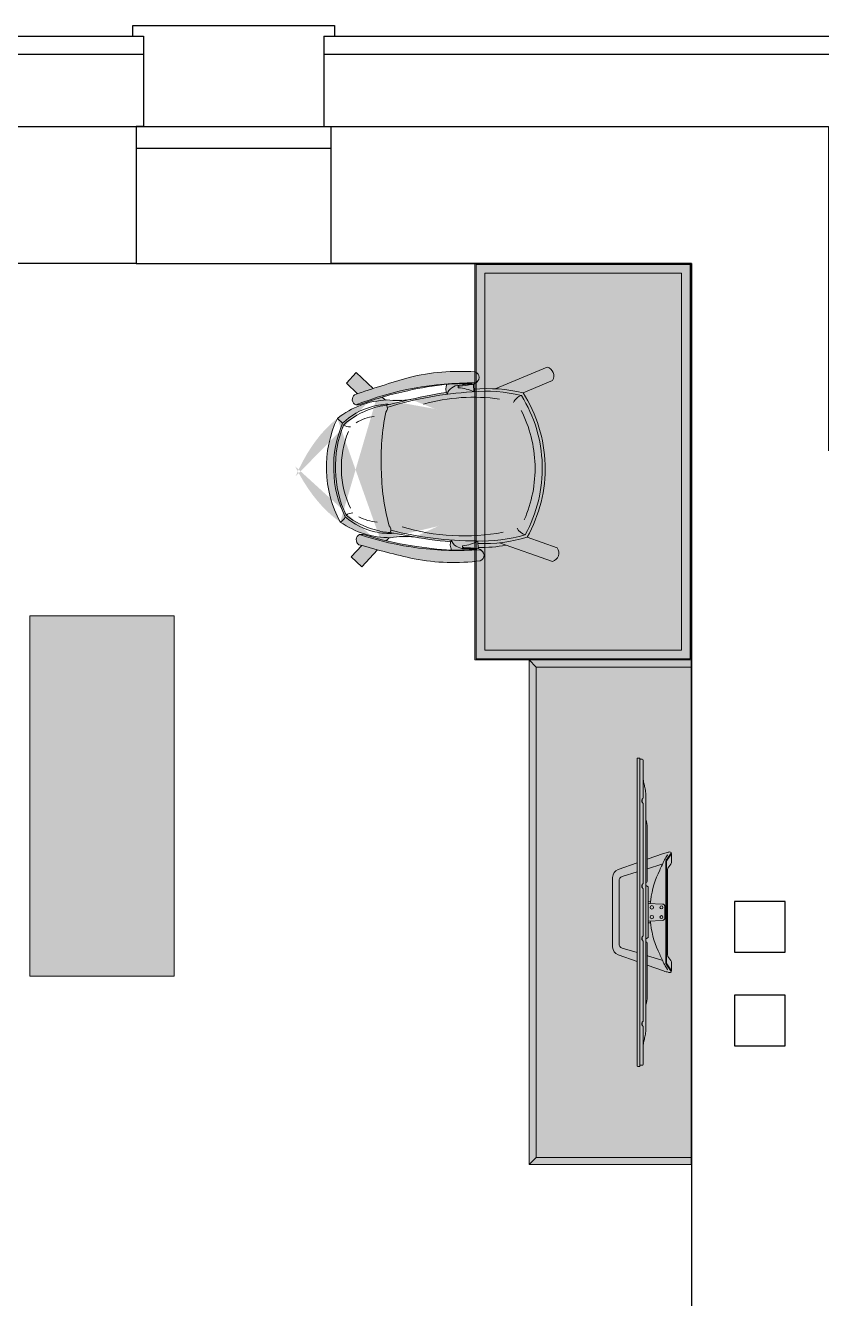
# Model space of a CAD drawing. Header units: millimetres. Extents: x 9725 to 44585, y 31077 to 49924.
# Drawn here: x 22117 to 24326, y 39971 to 43503 of the extents above; entities that cross this region are included whole.
import ezdxf

# ---------------------------------------------------------------- set-up
doc = ezdxf.new("R2010")
doc.units = ezdxf.units.MM
doc.layers.add('furniture', color=34, linetype='Continuous', lineweight=15)
doc.layers.add('Wall section', color=5, linetype='Continuous', lineweight=13)

# ---------------------------------------------------------------- blocks, each defined once
blk = doc.blocks.new('Tp_top 866mm')
at = {"color": 0}
for p, q in [((-330.427546304214, -60.88424522404966), (0, -60.88424522404966)), ((330.4275463041849, -60.88424522404966), (0, -60.88424522404966)), ((-425.1569454252603, -84.95865161411348), (0.326932759344345, -84.95865161411348)), ((-424.5526077896066, -76.81761734475003), (0, -76.81761734475003)), ((-305.7156203697086, -70.97309112274525), (-312.9896321936103, -70.97309112274525)), ((-68.94554082650575, -70.97309112274525), (-76.21955265040742, -70.97309112274525)), ((425.1569454252603, -84.95865161411348), (-0.326932759344345, -84.95865161411348)), ((424.5526077896066, -76.81761734475003), (0, -76.81761734475003)), ((68.94554082650575, -70.97309112274525), (76.21955265040742, -70.97309112274525)), ((305.7156203696795, -70.97309112274525), (312.9896321936103, -70.97309112274525))]:
    blk.add_line(p, q, dxfattribs=at)
for points in [[(0, 0), (-119.493826263235, 0, -0.1606369330932768), (-122.4639310319617, 0.9794920752101461), (-133.6810626545048, 9.241812055188348, 0.1675007029748388), (-137.7132611463894, 10.50210488249286), (-162.1617600425961, 10.50210488249286, -0.04297094256725761), (-162.9474229017214, 10.05485212650092), (-162.9474229017214, 10.05485212650092, -0.09573202792158717), (-164.0697358479374, 9.712283418011793, 0.345299349885706), (-166.1243646643998, 9.52687272689218, 0.2278473643524845), (-167.1884603593207, 6.235486955949455, 0.03175380056294571), (-165.1523221335665, -3.869222394569078, 0.01835288322844305), (-162.7867775434861, -11.54276622668112), (-146.8109332103631, -56.52253359172755)], [(-164.0697358479374, 9.712283418011793), (-144.4056133628474, -4.11377079160593, 0.1365415262890252), (-140.9007930150256, -5.359101772468421), (0, -5.359101772468421)], [(-162.1617600425961, 10.50210488249286), (-143.4028007998422, -2.687519399158191, 0.1337650925742543), (-140.8353279041476, -3.615592073329026), (0, -3.615592073329026)], [(0, 0), (119.493826263235, 0, 0.1606369330932768), (122.4639310319617, 0.9794920752101461), (133.6810626545048, 9.241812055188348, -0.1675007029748388), (137.7132611463894, 10.50210488249286), (162.1617600425961, 10.50210488249286, 0.04297094256725761), (162.9474229017214, 10.05485212650092), (162.9474229017214, 10.05485212650092, 0.09573202792158717), (164.0697358479083, 9.712283418011793, -0.345299349885706), (166.1243646643998, 9.52687272689218, -0.2278473643524845), (167.1884603593207, 6.235486955949455, -0.03175380056294571), (165.1523221335665, -3.869222394569078, -0.01835288322844305), (162.7867775434861, -11.54276622668112), (146.8109332103631, -56.52253359172755)], [(162.1617600425961, 10.50210488249286), (143.4028007998131, -2.687519399158191, -0.1337650925742543), (140.8353279041476, -3.615592073329026), (0, -3.615592073329026)], [(164.0697358479083, 9.712283418011793), (144.4056133628474, -4.11377079160593, -0.1365415262890252), (140.9007930150256, -5.359101772468421), (0, -5.359101772468421)], [(-24.25256433265167, -48.11063905118499), (-34.22043519024737, -46.86091248011508, -0.0837977098727558), (-116.5515148091072, -22.11916562577244, 0.007325165543770883), (-145.4614135100564, -8.709236108799814), (-145.4614135100564, -8.709236108799814, -0.007967638114721388), (-157.3420116316702, -0.9128831982525298, 0.3265331018530263), (-159.7182844411873, -1.085523487345199)], [(-120.6778214641381, -55.50688274611457, -0.05186892225000818), (-120.6778214641381, -55.50688274611457), (-133.015968636726, -15.75655561645544, -0.3772565867585138), (-132.5041984471318, -14.61219775264908)], [(0, -7.443875394943461), (0, -7.443875394943461), (-15.37995869290899, -7.443875394943461, 0.4039521301961739), (-22.81048858512077, -14.00850735219865), (-24.4936088885006, -53.81084807518346)], [(0, -7.443875394943461), (0, -7.443875394943461), (15.37995869290899, -7.443875394943461, -0.4039521301961739), (22.81048858512077, -14.00850735219865), (24.4936088885006, -53.81084807518346)], [(24.25256433262257, -48.11063905118499), (34.22043519021827, -46.86091248011508, 0.0837977098727558), (116.5515148091072, -22.11916562577244, -0.007325165543770883), (145.4614135100564, -8.709236108799814), (145.4614135100564, -8.709236108799814, 0.007967638114721388), (157.3420116316702, -0.9128831982525298, -0.3265331018530263), (159.7182844411582, -1.085523487345199)], [(120.6778214641381, -55.50688274611457, 0.05186892225000818), (120.6778214641381, -55.50688274611457), (133.015968636726, -15.75655561645544, 0.3772565867585138), (132.5041984471318, -14.61219775264908)], [(-330.427546304214, -60.88424522404966, 0.03216988329944089), (-345.6630075546564, -63.24154905488103, 0.002935846916175641), (-358.2361749952834, -66.10199907585775, -0.0437499249658047), (-371.9968118011602, -68.0709967841758), (-422.1181077896035, -68.0709967841758)], [(-309.3526262816449, -71.93959918041946), (-310.2939858463069, -71.93959918041946, -0.212322205859969), (-313.4441635001567, -70.53874220392754, 0.08574191947363774), (-315.9763012178009, -68.54991624720424, 0.1124024986871796), (-317.7009597670985, -68.0709967841758, 5.368000016806645)], [(-309.3526262816449, -71.93959918041946), (-308.411266717012, -71.93959918041946, 0.212322205859969), (-305.2610890631622, -70.53874220392754, -0.08574191947363774), (-302.728951345518, -68.54991624720424, -0.1124024986871796), (-301.0042927961913, -68.0709967841758, -5.368000016806645)], [(-119.4525253977918, -56.52253359172755), (-234.6564257630962, -56.52253359172755, 0.09585137303309803), (-257.1998611478484, -60.88424522404966, 2.94197908105434)], [(-82.7047329400084, -60.88424522404966), (-82.70826269095414, -59.72449740859156, 0.3443305908119247), (-85.22566995187663, -56.52253359172755), (-119.4525253977918, -56.52253359172755)], [(-72.58254673844203, -71.93959918041946), (-73.52390630310401, -71.93959918041946, -0.212322205859969), (-76.67408395695384, -70.53874220392754, 0.08574191947363774), (-79.20622167459805, -68.54991624720424, 0.1124024986871796), (-80.93088022389566, -68.0709967841758, 5.368000016806645)], [(0, -53.81084807518346), (-69.01213416823884, -53.81084807518346, 0.2006899194548039), (-70.48365120840026, -54.42627245306358), (-73.24689033674076, -59.08234291411645), (-73.24689033674076, -60.88424522404966)], [(-72.58254673844203, -71.93959918041946), (-71.64118717380916, -71.93959918041946, 0.212322205859969), (-68.49100951995933, -70.53874220392754, -0.08574191947363774), (-65.95887180231512, -68.54991624720424, -0.1124024986871796), (-64.23421325301751, -68.0709967841758, -5.368000016806645)], [(0, -53.81084807518346), (69.01213416823884, -53.81084807518346, -0.2006899194548039), (70.48365120840026, -54.42627245306358), (73.24689033674076, -59.08234291411645), (73.24689033674076, -60.88424522404966)], [(72.58254673844203, -71.93959918041946), (71.64118717380916, -71.93959918041946, -0.212322205859969), (68.49100951995933, -70.53874220392754, 0.08574191947363774), (65.95887180231512, -68.54991624720424, 0.1124024986871796), (64.23421325298841, -68.0709967841758, 5.368000016806645)], [(72.58254673844203, -71.93959918041946), (73.52390630310401, -71.93959918041946, 0.212322205859969), (76.67408395695384, -70.53874220392754, -0.08574191947363774), (79.20622167459805, -68.54991624720424, -0.1124024986871796), (80.93088022389566, -68.0709967841758, -5.368000016806645)], [(82.7047329400084, -60.88424522404966), (82.70826269095414, -59.72449740859156, -0.3443305908119247), (85.22566995187663, -56.52253359172755), (119.4525253977918, -56.52253359172755)], [(119.4525253977918, -56.52253359172755), (234.6564257630962, -56.52253359172755, -0.09585137303309803), (257.1998611478193, -60.88424522404966, -2.94197908105434)], [(309.3526262816449, -71.93959918041946), (308.411266717012, -71.93959918041946, -0.212322205859969), (305.2610890631622, -70.53874220392754, 0.08574191947363774), (302.728951345518, -68.54991624720424, 0.1124024986871796), (301.0042927961913, -68.0709967841758, 5.368000016806645)], [(309.3526262816449, -71.93959918041946), (310.2939858463069, -71.93959918041946, 0.212322205859969), (313.4441635001276, -70.53874220392754, -0.08574191947363774), (315.9763012178009, -68.54991624720424, -0.1124024986871796), (317.7009597670985, -68.0709967841758, -5.368000016806645)], [(330.4275463041849, -60.88424522404966, -0.03216988329944089), (345.6630075546564, -63.24154905488103, -0.002935846916175641), (358.2361749952834, -66.10199907585775, 0.0437499249658047), (371.9968118011311, -68.0709967841758), (422.1181077896035, -68.0709967841758)], [(-136.711036710738, -84.95865161411348), (-118.2277851977269, -136.9979889955066, 0.3109471352100805), (-96.53426937269978, -152.7015873963028), (0, -152.7015873963028)], [(0, -134.6947069057642), (-87.28437634906732, -134.6947069057642, -0.304448161672809), (-99.47196713663288, -126.5156187767716), (-111.882425922493, -84.95865161411348)], [(136.711036710738, -84.95865161411348), (118.2277851977269, -136.9979889955066, -0.3109471352100805), (96.53426937269978, -152.7015873963028), (0, -152.7015873963028)], [(0, -134.6947069057642), (87.28437634906732, -134.6947069057642, 0.304448161672809), (99.47196713660378, -126.5156187767716), (111.8824259224639, -84.95865161411348)]]:
    blk.add_lwpolyline(points, format="xyb", dxfattribs=at)
for points in [[(-424.5526077896066, -70.50549678417156), (-424.5526077896066, -76.81761734475003)], [(-371.9968118011602, -68.0709967841758), (-317.7009597670985, -68.0709967841758)], [(-301.0042927961913, -68.0709967841758), (-80.93088022389566, -68.0709967841758)], [(-120.3745102790126, -56.52253359172755), (-120.6778214641381, -55.50688274611457)], [(-64.23421325301751, -68.0709967841758), (0, -68.0709967841758)], [(-29.23649976143497, -47.48577576565003), (-29.73834631533828, -53.81084807518346)], [(64.23421325298841, -68.0709967841758), (0, -68.0709967841758)], [(29.23649976143497, -47.48577576565003), (29.73834631533828, -53.81084807518346)], [(301.0042927961913, -68.0709967841758), (80.93088022389566, -68.0709967841758)], [(120.3745102790126, -56.52253359172755), (120.6778214641381, -55.50688274611457)], [(371.9968118011311, -68.0709967841758), (317.7009597670985, -68.0709967841758)], [(424.5526077896066, -70.50549678417156), (424.5526077896066, -76.81761734475003)], [(-424.5526077896066, -76.81761734475003), (-427.5914454252634, -76.81761734475003), (-427.5914454252634, -82.52415161411045)], [(424.5526077896066, -76.81761734475003), (427.5914454252634, -76.81761734475003), (427.5914454252634, -82.52415161411045)]]:
    blk.add_lwpolyline(points, dxfattribs=at)
for centre, radius in [((-13.54318191262428, -17.21569243576232), 4.190791923700008), ((13.54318191262428, -17.21569243576232), 4.190791923700008), ((-13.54318191262428, -43.81234560801386), 4.659001644841494), ((13.54318191262428, -43.81234560801386), 4.659001644841494)]:
    blk.add_circle(centre, radius, dxfattribs=at)
for centre, start, end in [((-422.1181077896035, -70.50549678417156), 90, 180), ((422.1181077896035, -70.50549678417156), 0, 90), ((-425.1569454252603, -82.52415161411045), 180, 270), ((425.1569454252603, -82.52415161411045), 270, 0)]:
    blk.add_arc(centre, 2.4345, start, end, dxfattribs=at)
blk = doc.blocks.new('tv table-02')
at = {"ltscale": 50, "true_color": 0xc6cdcc}
h = blk.add_hatch(color=9, dxfattribs=at)
h.dxf.hatch_style = 1
h.paths.add_polyline_path([(0, -700), (450, -700), (450, 700), (0, 700)])
at = {"ltscale": 50}
for points in [[(0, -700), (450, -700), (450, 700), (0, 700), (0, -700)], [(430, 680), (450, 700)], [(430, -680), (450, -700)]]:
    blk.add_lwpolyline(points, dxfattribs=at)
blk.add_lwpolyline([(0, -680), (430, -680), (430, 680), (0, 680)], close=True, dxfattribs=at)
at = {"rotation": 90}
blk.add_blockref('Tp_top 866mm', (65.50017116809613, 0), dxfattribs=at)
blk = doc.blocks.new('chair(top)')
h = blk.add_hatch(color=254)
edge = h.paths.add_edge_path()
edge.add_line((-268.7258775819937, 217.8700059060102), (-268.8082901656599, 220.8151209216048))
edge.add_ellipse((-264.8151906370331, 240.5647524405467), major_axis=(-14.24768031961131, 14.2476803196113), ratio=0.9999999999991576, start_angle=74.44572454939811, end_angle=123.5696855099821, ccw=False)
edge.add_ellipse((-269.2934629281954, 239.6549229735938), major_axis=(11.21819662684667, 11.21819662684667), ratio=0.9999999999996725, start_angle=64.62616845629191, end_angle=169.5417827002394, ccw=False)
edge.add_ellipse((-199.7111331898341, -330.5546092239638), major_axis=(-417.1423224938641, 417.1423224938641), ratio=0.9999999999999156, start_angle=304.4125378387086, end_angle=322.29530560955857, ccw=False)
edge.add_ellipse((-754.7219521359948, -2650.423126653714), major_axis=(-2103.410748130997, 2103.410748130997), ratio=0.9999999999999782, start_angle=300.10151816898457, end_angle=302.1137096617236, ccw=False)
edge.add_line((10.08759975196153, 224.2490111837433), (54.37378485003137, 271.0850518966581))
edge.add_line((54.37378485003137, 271.0850518966581), (83.43815236988303, 243.6030115671456))
edge.add_line((83.43815236988303, 243.6030115671456), (53.80265087159933, 212.2611935341083))
edge.add_ellipse((-754.7219521353836, -2650.423126653885), major_axis=(-2103.410748562303, 2103.410748562302), ratio=0.9999999998586856, start_angle=299.0562210493645, end_angle=299.2284193854286, ccw=False)
edge.add_ellipse((52.85564905080537, 196.0846871638896), major_axis=(-11.82700587491875, 11.82700587491875), ratio=0.9999999999995888, start_angle=163.7727397053436, end_angle=280.19489465516006, ccw=False)
edge.add_ellipse((56.92524343710102, 218.0836809898028), major_axis=(26.07484310239823, 26.07484310239823), ratio=0.9999999999998664, start_angle=207.1728532711554, end_angle=231.1979395816537, ccw=False)
edge.add_ellipse((-218.2791082765034, -674.8299108590254), major_axis=(634.6207870617633, 634.6207870617632), ratio=0.9999999999991646, start_angle=27.89886255482355, end_angle=28.91341477611117)
edge.add_line((30.40593617323611, 187.517371510723), (27.9968867872085, 184.9696168356822))
edge.add_ellipse((-548.4495624315896, -2001.232787197321), major_axis=(587.0701330397267, 2183.613920179248), ratio=0.3197021209612336, start_angle=353.4974769260804, end_angle=360.8664433436097, ccw=False)
edge.add_ellipse((-167.8147776433034, -4.695928454431851), major_axis=(-226.2741699807234, 226.2741699807234), ratio=0.9999999999999298, start_angle=199.8922707132662, end_angle=253.3134861441613, ccw=False)
edge.add_ellipse((-659.5039093939413, 1967.43085890685), major_axis=(-708.263130267219, 2147.366860089802), ratio=0.3197021209613926, start_angle=179.133556656394, end_angle=186.5025230739189, ccw=False)
edge.add_line((38.29691425853525, -183.1145302273944), (40.84466893356876, -185.5235796134257))
edge.add_ellipse((-255.6752539186273, 661.5673376411287), major_axis=(634.6207870683817, 634.6207870683816), ratio=0.9999999999921979, start_angle=244.2923420815168, end_angle=245.3068943028054)
edge.add_ellipse((69.03180125441577, -214.5590493780692), major_axis=(-26.07484310241184, 26.07484310241184), ratio=0.9999999999997788, start_angle=312.00781727580124, end_angle=336.03290358611747, ccw=False)
edge.add_ellipse((63.73835130673251, -192.8220598102162), major_axis=(-11.82700587491932, 11.82700587491932), ratio=0.9999999999995678, start_angle=173.010862202313, end_angle=289.4330171521126, ccw=False)
edge.add_ellipse((-901.7574218459631, 2604.070184822682), major_axis=(-2103.41074793095, 2103.410747930949), ratio=0.9999999996930369, start_angle=153.9773374616437, end_angle=154.1495357977531, ccw=False)
edge.add_line((65.58849095692858, -208.9202943118325), (96.93030898991856, -238.5557958101526))
edge.add_line((96.93030898991856, -238.5557958101526), (69.44826866047515, -267.6201633300552))
edge.add_line((69.44826866047515, -267.6201633300552), (22.61222794761125, -223.3339782319308))
edge.add_ellipse((-901.7574218456575, 2604.070184822791), major_axis=(-2103.410748130788, 2103.410748130788), ratio=0.9999999999994623, start_angle=151.0920471957012, end_angle=153.1042386884402, ccw=False)
edge.add_ellipse((-217.883832038744, 318.8691301071085), major_axis=(-417.1423224938707, 417.1423224938706), ratio=0.9999999999998921, start_angle=130.9104512478701, end_angle=148.7932190187255, ccw=False)
edge.add_ellipse((-255.4701187021274, -254.3392807485179), major_axis=(11.21819662684518, 11.21819662684518), ratio=0.9999999999997722, start_angle=103.66397415717847, end_angle=208.5795884010857, ccw=False)
edge.add_ellipse((-250.9479749099992, -254.9972533136533), major_axis=(-14.24768031964553, 14.24768031964553), ratio=0.9999999999990276, start_angle=-30.363928652567722, end_angle=18.76003230794572, ccw=False)
edge.add_line((-256.0392612595751, -235.5018284070575), (-256.4378955271532, -221.2561426769753))
edge.add_ellipse((-295.7004372587544, 195.4732743575805), major_axis=(-295.97715638611, 295.9771563861099), ratio=0.9999999999998843, start_angle=132.2876374217565, end_angle=140.3822860605126, ccw=False)
edge.add_line((-315.5082297867921, -222.63269972118), (-460.006585750496, -282.4357960835187))
edge.add_ellipse((-453.9273444394785, -258.2746066892141), major_axis=(-17.61704072573552, 17.61704072573552), ratio=0.9999999999999213, start_angle=14.089224986627073, end_angle=120.87687039063141, ccw=False)
edge.add_line((-475.3029883108975, -245.4760873628838), (-393.3400231896667, -211.5543235573568))
edge.add_ellipse((-64.68620707647642, -1.810101617313194), major_axis=(275.6863883864078, 275.6863883864078), ratio=0.9999999999999918, start_angle=136.6028784287194, end_angle=167.5456914886425, ccw=False)
edge.add_ellipse((-64.68620707647642, -1.810101617316832), major_axis=(-275.6863883864233, 275.6863883864233), ratio=0.9999999999998269, start_angle=15.660065368797405, end_angle=46.602878428724125, ccw=False)
edge.add_line((-404.5550088999589, 189.2269812489831), (-488.2866812199645, 218.5121440731491))
edge.add_ellipse((-467.6602035633114, 232.4860006397394), major_axis=(17.61704072573502, 17.61704072573502), ratio=0.9999999999996753, start_angle=62.32888646681948, end_angle=169.1165318708087, ccw=False)
edge.add_line((-475.0810695609252, 256.269419143191), (-346.3167110529757, 211.2340687151736))
edge.add_ellipse((-272.0076456527895, -200.6920375279806), major_axis=(-295.9771563863061, 295.9771563863061), ratio=0.999999999999935, start_angle=314.5507772149108, end_angle=325.22584737304743, ccw=False)
edge = h.paths.add_edge_path(flags=16)
edge.add_ellipse((-225.570224367184, 209.9252218375368), major_axis=(-24.10597093469982, 24.10597093469982), ratio=0.9999999999997591, start_angle=211.2676183798251, end_angle=251.1054033958742)
edge.add_ellipse((-239.1196741265012, -672.6916662506337), major_axis=(635.4793251658017, 635.4793251658017), ratio=0.9999999999999271, start_angle=395.1525654517351, end_angle=402.1833257481602, ccw=False)
edge.add_ellipse((-218.279108276547, -674.8299108590072), major_axis=(-634.6207870621439, 634.6207870621438), ratio=0.9999999999998513, start_angle=301.82686545011296, end_angle=306.4868929364221, ccw=False)
edge.add_line((-13.74636836636637, 199.0427600996118), (-21.89174788976379, 190.4283959105342))
edge.add_ellipse((-548.4495624315896, -2001.232787197321), major_axis=(587.0701330408556, 2183.613920179092), ratio=0.319702120963795, start_angle=4.802875289350225, end_angle=5.122785823531273)
edge.add_ellipse((-66.25761061967933, 425.8541437317363), major_axis=(-168.8879684536302, 168.8879684536301), ratio=0.9999999999999392, start_angle=128.689181425494, end_angle=144.6893949273848, ccw=False)
edge.add_ellipse((-278.8927535450784, -824.1789120136236), major_axis=(-728.069720567609, 728.0697205676091), ratio=0.9999999999995693, start_angle=-55.42886302752728, end_angle=-49.81566218188388)
edge = h.paths.add_edge_path(flags=16)
edge.add_ellipse((-42.33938688067428, -428.8929925017619), major_axis=(-168.8879684536613, 168.8879684536612), ratio=0.9999999999999521, start_angle=308.51636193005004, end_angle=324.51657543194045, ccw=False)
edge.add_ellipse((-659.5039093939413, 1967.43085890685), major_axis=(-708.2631302708895, 2147.366860089051), ratio=0.3197021209699953, start_angle=174.8772141763657, end_angle=175.1971247105425)
edge.add_line((-11.20838732554694, -191.3546305901727), (-2.594023136480246, -199.5000101135738))
edge.add_ellipse((-255.6752539187437, 661.5673376410887), major_axis=(-634.6207870618618, 634.6207870618617), ratio=0.9999999999993446, start_angle=146.7188639209919, end_angle=151.3788914073059, ccw=False)
edge.add_ellipse((-276.363632878827, 658.2669966050162), major_axis=(-635.4793251658646, 635.4793251658641), ratio=0.9999999999997161, start_angle=141.0224311092699, end_angle=148.0531914056933, ccw=False)
edge.add_ellipse((-213.4778395521716, -222.2110188643601), major_axis=(24.1059709346948, 24.1059709346948), ratio=0.9999999999999242, start_angle=292.1003534615298, end_angle=331.8765284087744)
edge.add_ellipse((-327.7865533689765, 822.2378003765989), major_axis=(-738.8796952597296, 738.8796952597297), ratio=0.9999999999996969, start_angle=143.0833324076496, end_angle=148.6141338056812)
at = {"color": 0}
for p, q in [((-327.5775521305623, 204.6800455477714), (-475.0810695609252, 256.269419143191)), ((10.08759975196153, 224.2490111837433), (54.37378485003137, 271.0850518966545)), ((83.43815236988303, 243.6030115671529), (54.37378485003137, 271.0850518966545)), ((-404.5550088999589, 189.2269812489831), (-488.2866812199645, 218.5121440731491)), ((-268.2163645970286, 199.6619328683955), (-268.8082901656599, 220.8151209216048)), ((53.80265087159933, 212.2611935341083), (83.43815236988303, 243.6030115671492)), ((-75.48967101048038, 185.1764377170548), (-24.16564088818268, 175.8014779471596)), ((-21.89174788976379, 190.4283959105305), (-13.74636836636637, 199.0427600996118)), ((27.9968867872085, 184.9696168356822), (30.40593617323611, 187.517371510723)), ((107.3398084499058, -126.8196339086753), (121.9489233599888, -140.4788345274683)), ((-393.3400231896667, -211.5543235573568), (-475.3029883108975, -245.4760873628838)), ((-65.01613684107724, -189.1081845535045), (-14.2966859578446, -176.8777617977285)), ((-11.20838732556149, -191.3546305901655), (-2.594023136480246, -199.5000101135738)), ((38.29691425853525, -183.1145302273981), (40.84466893356876, -185.5235796134257)), ((65.58849095692858, -208.9202943118325), (96.93030898991856, -238.5557958101526)), ((-315.6188610171375, -222.6784863329704), (-460.006585750496, -282.4357960835187)), ((-256.6311868282064, -214.3486403538482), (-256.0392612595751, -235.5018284070575)), ((22.61222794761125, -223.3339782319308), (69.4482686604606, -267.6201633300589)), ((96.93030898991856, -238.5557958101563), (69.4482686604606, -267.6201633300589))]:
    blk.add_line(p, q, dxfattribs=at)
for centre, major_axis, ratio, start_param, end_param in [((-467.6602035633114, 232.4860006397394), (-17.61704072573153, 17.61704072573153), 0.9999999999996958, -0.4829520388474187, 1.380843973905084), ((-269.2934629281954, 239.6549229735938), (11.21819662684459, 11.21819662684459), 0.9999999999996083, 1.127939422510819, 3.754533569509473), ((-199.7111331898341, -330.5546092239638), (-417.142322493864, 417.1423224938642), 0.999999999999916, -0.9701842375422975, -0.658071060571439), ((-754.7219521359657, -2650.423126653717), (2103.410748130088, 2103.410748130087), 0.9999999999992716, 0.5071267255587925, 0.5604899686269389), ((-272.0076456528041, -200.6920375279806), (-295.9771563863455, 295.9771563863455), 0.9999999999999962, -0.793244336637264, -0.6069234579313644), ((-264.54363499998, 240.8816365198581), (14.52539675992373, 14.52539675992373), 0.9999999999992834, 2.877054109961037, 3.880504056685858), ((-212.3372297121387, -631.7594183345209), (-606.6008140146446, 606.6008140146447), 0.999999999999912, -1.109562378968135, -0.7157752201058359), ((-205.5406695541169, 78.95897964039978), (-96.1777976965524, 96.17779769655242), 0.9999999999997707, -0.6315818166713134, -0.30650278543162), ((-218.996253493955, 634.6684616142229), (294.7986010413947, 294.7986010413946), 0.999999999999832, 3.815218156581885, 3.902831687238235), ((-265.0786304672074, 222.1614568777877), (0.223933229909275, 0.223933229909275), 0.999999999985031, 1.86914438863439, 3.536355757859214), ((-257.463549141743, 185.4177334128435), (26.677194891962, 26.677194891962), 0.9999999999980165, 0.8383478686643068, 0.9962201220589038), ((-225.6579813017015, 756.9779987772672), (-379.4110909380073, 379.4110909380074), 0.9999999999998536, 2.282434797790377, 2.350300831238549), ((-246.5387414926663, -70.94216794437307), (-208.1142977247922, 208.1142977247922), 0.9999999999995169, -0.7944892665429938, -0.7414807916117142), ((-205.0126554415037, -226.5385492308378), (-319.3128716225431, 319.3128716225432), 0.9999999999998874, -0.8076679132340324, -0.6992587703622899), ((-228.9706138271431, 212.6711950944664), (-3.685190877627701, 3.685190877627702), 0.9999999999976901, -1.302835839238257, -0.7668235589418706), ((-229.1573701032321, 180.887371274559), (-27.95410382369728, 27.95410382369729), 0.9999999999998069, -1.350670574225882, -0.7939242035359348), ((-227.8863733700709, 215.2797709205297), (-1.72057193039827, 1.72057193039827), 0.9999999999967231, 3.023895299804479, 4.83682138223733), ((-223.6543698022142, 187.3157356743213), (-22.04777923979486, 22.04777923979487), 0.9999999999993134, 4.243185449467387, 4.971126998669017), ((-225.570224367184, 209.9252218375368), (-24.10597093469959, 24.10597093469959), 0.9999999999998869, 3.538483607369089, 4.382616058806517), ((-239.1196741265012, -672.6916662506337), (635.4793251657975, 635.4793251657974), 0.9999999999999218, 0.6135280076555872, 0.7362379237466978), ((-218.2791082765616, -674.8299108590072), (-634.6207870620703, 634.6207870620705), 0.9999999999998939, -1.084869454722596, -0.9339799112316637), ((-64.68620707647642, -1.810101617316832), (-275.6863883864401, 275.6863883864402), 0.9999999999999973, 0.2733197017629434, 0.8133736694877909), ((-64.68620707647642, -1.810101617316832), (-270.0617312782004, 270.0617312782004), 0.9999999999999972, 0.2827795221934541, 0.8133736694877953), ((-284.3064884749183, -211.7034959422163), (-295.9771563862092, 295.9771563862092), 0.9999999999999063, -0.8233857642569696, -0.4940114430146763), ((-279.1277403439308, -218.7589347211979), (-295.9771563863034, 295.9771563863035), 0.9999999999998864, -0.8233857642570708, -0.4940114430147511), ((-410.5318224100774, 144.9258322912283), (-27.49263066949573, 27.49263066949573), 0.9999999999999265, 4.438288973810573, 5.206777512342492), ((-229.3899044121645, -412.7541804375833), (-422.9538282293844, 422.9538282293844), 0.9999999999999293, -1.076511597121385, -0.6020349330795471), ((-263.4396234798623, -764.5135380489774), (-681.6704228441729, 681.670422844173), 0.9999999999999404, -1.033988474929463, -0.7856146672856712), ((-278.8927535450493, -824.1789120136273), (-728.0697205669901, 728.0697205669902), 0.9999999999999567, -0.9842527318439857, -0.8696787768969425), ((-66.25761061967933, 425.8541437317363), (-168.8879684536001, 168.8879684536001), 0.9999999999999085, 2.246049927571246, 2.525306334201293), ((-19.40055086740176, 32.45492723689313), (-103.3723086186273, 103.3723086186274), 0.9999999999998354, -1.043338318194928, -0.6777708184690228), ((-548.4495624315896, -2001.232787197321), (587.070133039725, 2183.613920179243), 0.3197021209613728, -0.1134904373267702, 0.08940947949422928), ((56.92524343710102, 218.0836809898028), (-26.07484310244038, 26.07484310244038), 0.9999999999994462, 2.069394451264315, 2.464368942731535), ((52.85564905080537, 196.0846871638896), (-11.82700587491875, 11.82700587491875), 0.9999999999995888, 2.858373532869894, 4.890323459011205), ((-11.68627882916189, 168.0753543276296), (10.37852262089191, 10.37852262089191), 0.9999999999996537, 1.801840403774142, 3.18673180230197), ((-26.35622059737216, 43.40956021261809), (-93.6280367220868, 93.62803672208682), 0.9999999999999528, -1.108817819540306, -0.8019428276806895), ((-650.8439131820196, -9.247181322436518), (460.26259335768, 460.2625933576799), 0.9999999999999509, 5.511994174035144, 5.756436210047836), ((3.339296885838849, 22.6213354262909), (88.09684735578182, 88.0968473557818), 0.9999999999998872, 0.2916496971965489, 0.7169744699224708), ((-37.00312651848071, -38.86902561802344), (-151.6096374676092, 151.6096374676092), 0.9999999999997238, -1.465989034129342, -1.033871354875439), ((-21.7194618392532, -7.837163405176398), (131.4617060589698, 131.4617060589698), 0.9999999999999908, 0.07103730960031739, 0.570694954984682), ((126.8523993714334, 120.8587927128065), (20.67831095704464, 20.67831095704464), 0.9999999999992967, 1.244159130468729, 1.942153830467003), ((-167.8147776433034, -4.695928454450041), (-226.2741699807216, 226.2741699807216), 0.9999999999999346, 3.4887782732345, 4.421154372920699), ((-70.45588349200261, -1.971553356150253), (-251.84697260246, 251.8469726024601), 0.9999999999999514, 0.3729909171842971, 0.8133736694878078), ((79.36425234892522, 152.9096430823629), (22.09207425052567, 22.09207425052566), 0.999999999999356, 3.910415488281132, 4.562667802240806), ((-153.0807297657302, -4.283628443412454), (186.6209724193957, 186.6209724193957), 0.9999999999999563, 5.525762649872446, 5.940487126817846), ((-186.608609732255, -4.543462701294629), (-221.8780491035966, 221.8780491035968), 0.9999999999998669, 3.952805259139653, 4.362277162439131), ((-175.765761853414, -4.247718547881959), (-217.743680197076, 217.743680197076), 0.9999999999999066, 3.952789121619202, 4.387584914305041), ((-153.0807297657302, -4.283628443343332), (186.6209724194643, 186.6209724194643), 0.9999999999999141, 5.111038172926849, 5.525762649872204), ((-186.5706740488531, -5.899140995043126), (221.8780491036628, 221.8780491036627), 0.9999999999998429, 5.118451810510898, 5.527923713810384), ((-175.7282550434757, -5.588070520843758), (-217.7436801970631, 217.7436801970632), 0.9999999999999406, 3.52234773185016, 3.957143524536046), ((-64.68620707647642, -1.810101617316832), (-275.6863883864777, 275.6863883864779), 0.999999999999806, 0.8133736694878859, 1.353427637212674), ((-64.68620707647642, -1.810101617316832), (-270.0617312781703, 270.0617312781703), 0.9999999999999671, 0.8133736694878104, 1.343967816782137), ((-70.45588349200261, -1.97155335615389), (-251.846972602529, 251.846972602529), 0.9999999999997325, 0.8133736694879277, 1.253756421791367), ((-650.3425596018787, -27.16366799540629), (-460.2625933576238, 460.262593357624), 0.9999999999998148, 3.72429276290228, 3.968734798914982), ((4.599097730504582, -22.39919686567009), (-88.0968473558013, 88.09684735580132), 0.9999999999998179, 2.480569195847981, 2.905893968573967), ((-39.11884900723817, 36.73891910473685), (151.6096374676113, 151.6096374676113), 0.9999999999998019, 4.231415020645869, 4.663532699899801), ((-22.12374262225057, 6.610307497368922), (-131.4617060589726, 131.4617060589726), 0.9999999999998674, 2.626848710785713, 3.126506356170106), ((87.7910454046505, -148.2321687261137), (22.09207425051094, 22.09207425051094), 0.9999999999998455, 0.2056721903244237, 0.8579245042842272), ((-305.780371738525, 748.5851650539116), (-681.6704228442118, 681.6704228442118), 0.9999999999999303, 2.412362006261237, 2.660735813905037), ((-17.55525318927539, -33.48905435172492), (-103.3723086186235, 103.3723086186235), 0.9999999999999803, 2.30451815744461, 2.670085657170468), ((-2.268911149876658, -168.4658597088273), (-10.37852262088943, 10.37852262088943), 0.9999999999997222, 0.01081186346840668, 1.395703261996232), ((-23.8874352833227, -44.81551871414558), (93.62803672210792, 93.62803672210791), 0.999999999999948, 3.999486493451179, 4.306361485310775), ((-295.7004372587398, 195.4732743575842), (-295.977156386233, 295.977156386233), 0.9999999999999004, 2.120758781990166, 2.450133103232456), ((-401.7848849478323, -167.6567335483742), (27.49263066950813, 27.49263066950813), 0.9999999999997372, 4.27395146060771, 5.042439999139619), ((-290.9243460964208, 202.8072774784632), (-295.9771563863219, 295.9771563863219), 0.9999999999999174, 2.120758781990292, 2.450133103232607), ((-255.7074681394151, 306.0402396430727), (-357.2825548735469, 357.282554873547), 0.9999999999999183, 2.212389642273598, 2.633478913276216), ((-247.3340929910046, 618.8965246472799), (-606.600814014658, 606.600814014658), 0.9999999999999425, 2.342522559081317, 2.736309717943634), ((-212.8293467210606, -199.5297750641112), (22.04777923979715, 22.04777923979715), 0.9999999999992665, 4.509601974280856, 5.237543523482532), ((-213.4778395521716, -222.211018864371), (24.10597093468131, 24.1059709346813), 0.99999999999999, 5.098112914143228, 5.942245365581105), ((-324.5459165309294, 807.2930044605491), (-728.0697205668938, 728.0697205668939), 0.999999999999689, 2.496426115872383, 2.611000070819437), ((-42.33938688064518, -428.8929925017583), (-168.8879684536203, 168.8879684536204), 0.9999999999998903, -0.8985589952256328, -0.6193025885958406), ((-901.7574218455557, 2604.070184822824), (-2103.410748130856, 2103.410748130856), 0.9999999999995024, 2.637053697143621, 2.690416940211761), ((-255.6752539187291, 661.5673376410923), (634.620787062117, 634.6207870621168), 0.9999999999999492, 4.131523577002064, 4.282413120493006), ((69.03180125441577, -214.5590493780692), (-26.07484310240746, 26.07484310240747), 0.9999999999998431, -0.8376216037563717, -0.4426471122890365), ((63.73835130673251, -192.8220598102162), (11.82700587491863, 11.82700587491863), 0.9999999999996483, 4.590405513938742, 6.622355440079944), ((-453.9273444394785, -258.2746066892141), (-17.61704072572982, 17.61704072572982), 0.9999999999999134, 0.245903365070598, 2.109699377822958), ((-255.4701187021274, -254.3392807485179), (11.21819662684615, 11.21819662684615), 0.9999999999998342, 1.0138064230565, 3.640400570054439), ((-250.6591234809312, -255.2984556304327), (-14.5253967599462, 14.5253967599462), 0.9999999999986536, -0.6829603909156489, 0.3204895558082239), ((-200.8034991469904, -90.32962989480075), (96.17779769653342, 96.1777976965334), 0.9999999999995393, 3.504046451202118, 3.829125482441774), ((-183.1617391857144, -645.9219709149475), (-294.7986010416971, 294.7986010416972), 0.9999999999999909, -0.7052880214676513, -0.6176744908113412), ((-252.240148354962, -236.6374881761367), (0.2239332299078862, 0.2239332299078861), 0.9999999999947435, 1.231984234706244, 2.899195603922476), ((-246.6917595290288, -199.525413872776), (-26.67719489185014, 26.67719489185014), 0.9999999999994872, 2.201323543712335, 2.359195797106915), ((-182.9732699608721, -768.4126480204868), (-379.411090937828, 379.411090937828), 0.9999999999998536, -0.7235534922631026, -0.6556874588149292), ((-250.1201608865813, 57.04425797130898), (-208.1142977253082, 208.1142977253082), 0.9999999999997935, 2.368228130586899, 2.421236605518206), ((-217.3602903885621, 214.7193688072402), (-319.3128716225934, 319.3128716225934), 0.9999999999998963, 2.326006109337782, 2.434415252209497), ((-216.7193480804854, -225.1428510676487), (3.685190877631348, 3.685190877631346), 0.9999999999971941, 3.96436722471106, 4.500379505009204), ((-218.6832215179602, -193.4192079029162), (27.95410382370221, 27.95410382370221), 0.9999999999999445, 3.991467869306629, 4.548214239996422), ((-215.4909279779968, -227.6867121607211), (1.720571930402755, 1.720571930402754), 0.9999999999981636, 4.643907590717196, 6.456833673143568), ((-276.3636328788416, 658.2669966050125), (635.4793251660293, 635.4793251660293), 0.9999999999999992, 4.03210206881869, 4.154811984909794), ((-217.8838320387586, 318.8691301071085), (-417.1423224938907, 417.1423224938907), 0.9999999999998979, 2.284818399546905, 2.596931576517783)]:
    blk.add_ellipse(centre, major_axis=major_axis, ratio=ratio, start_param=start_param, end_param=end_param, dxfattribs=at)
at = {"color": 0, "extrusion": (0, 0, -1)}
blk.add_ellipse((-659.5039093939413, 1967.43085890685), major_axis=(-708.2631302672345, 2147.366860089796), ratio=0.3197021209613486, start_param=3.028102216263012, end_param=3.231002133084019, dxfattribs=at)
blk = doc.blocks.new('1100x 600 table')
at = {"lineweight": 0}
blk.add_hatch(color=254, dxfattribs=at).paths.add_polyline_path([(600, 550), (0, 550), (0, -550), (600, -550)])
at = {"color": 0}
blk.add_lwpolyline([(600, 550), (0, 550), (0, -550), (600, -550), (600, 550)], dxfattribs=at)
for points in [[(597, 547), (3, 547), (3, -547), (597, -547)], [(573, 523), (27, 523), (27, -523), (573, -523)]]:
    blk.add_lwpolyline(points, close=True, dxfattribs=at)
blk = doc.blocks.new('tr2')
blk.add_hatch(color=254).paths.add_polyline_path([(7.275957614183426e-12, 500), (400.0000000000073, 500), (399.9999999999927, -500), (-7.275957614183426e-12, -500)])
at = {"color": 0}
blk.add_lwpolyline([(7.275957614183426e-12, 500), (400.0000000000073, 500), (399.9999999999927, -500), (-7.275957614183426e-12, -500), (7.275957614183426e-12, 500)], dxfattribs=at)

msp = doc.modelspace()

# ---------------------------------------------------------------- linework, layer by layer
at = {"layer": 'Wall section', "color": 18, "lineweight": -2, "true_color": 0x000000}
for points in [[(22414.57769785495, 43472.6681258505), (22414.57769785495, 43502.6681258505), (22974.57769785495, 43502.6681258505), (22974.57769785495, 43472.6681258505)], [(22424.57769785495, 43222.6681258505), (22964.57769785495, 43222.6681258505)], [(22424.57769785495, 43162.6681258505), (22964.57769785495, 43162.6681258505)], [(22424.57769785495, 42842.6681258505), (22964.57769785495, 42842.6681258505)]]:
    msp.add_lwpolyline(points, dxfattribs=at)
at = {"layer": 'Wall section', "lineweight": -2}
for points in [[(21924.57769785495, 43472.6681258505), (22444.57769785495, 43472.6681258505)], [(22444.57769785495, 43472.6681258505), (22444.57769785495, 43222.6681258505), (22424.57769785495, 43222.6681258505), (22424.57769785495, 42842.6681258505)], [(22944.57769785495, 43472.6681258505), (24594.57769785495, 43472.6681258505), (24594.57769785495, 42572.6681258505), (24994.57769785495, 42572.6681258505)], [(22944.57769785495, 43472.6681258505), (22944.57769785495, 43222.6681258505), (22964.57769785495, 43222.6681258505), (22964.57769785495, 42842.6681258505)], [(21924.57769785495, 43422.6681258505), (22444.57769785495, 43422.6681258505)], [(22944.57769785495, 43422.6681258505), (24544.57769785495, 43422.6681258505), (24544.57769785495, 42522.6681258505), (24994.57769785495, 42522.6681258505)], [(21924.57769785495, 43222.6681258505), (22444.57769785495, 43222.6681258505)], [(22424.57769785495, 42842.6681258505), (21944.57769785495, 42842.6681258505), (21944.57769785495, 43222.6681258505)], [(22424.57769785495, 43222.6681258505), (22444.57769785495, 43222.6681258505)], [(22944.57769785495, 43222.6681258505), (24344.57769785495, 43222.6681258505), (24344.57769785495, 42322.6681258505)], [(22944.57769785495, 43222.6681258505), (22964.57769785495, 43222.6681258505)], [(22964.57769785495, 42842.6681258505), (23964.57769785495, 42842.6681258505)], [(23964.57769785495, 42842.6681258505), (22964.57769785495, 42842.6681258505)], [(23964.57769785495, 42842.6681258505), (23964.57769785495, 38042.6681258505)]]:
    msp.add_lwpolyline(points, dxfattribs=at)
for points in [[(24084.57769785495, 40932.24435743378), (24224.57769785495, 40932.24435743378), (24224.57769785495, 41072.24435743378), (24084.57769785495, 41072.24435743378)], [(24084.57769785495, 40672.24435743378), (24224.57769785495, 40672.24435743378), (24224.57769785495, 40812.24435743378), (24084.57769785495, 40812.24435743378)]]:
    msp.add_lwpolyline(points, close=True, dxfattribs=at)

# ---------------------------------------------------------------- block references
at = {"layer": 'furniture', "color": 34}
msp.add_blockref('1100x 600 table', (23364.16574948106, 42292.6681258505), dxfattribs=at)
at = {"layer": 'furniture', "color": 34, "rotation": 180}
msp.add_blockref('chair(top)', (23104.2605038294, 42272.11334644334), dxfattribs=at)
at = {"layer": 'furniture', "color": 34, "xscale": -1, "rotation": 180}
msp.add_blockref('tr2', (22129.63907779381, 41365.16812585056), dxfattribs=at)
at = {"layer": 'furniture', "rotation": 180}
msp.add_blockref('tv table-02', (23964.16574948106, 41042.6681258505), dxfattribs=at)

doc.saveas('drawing.dxf')
